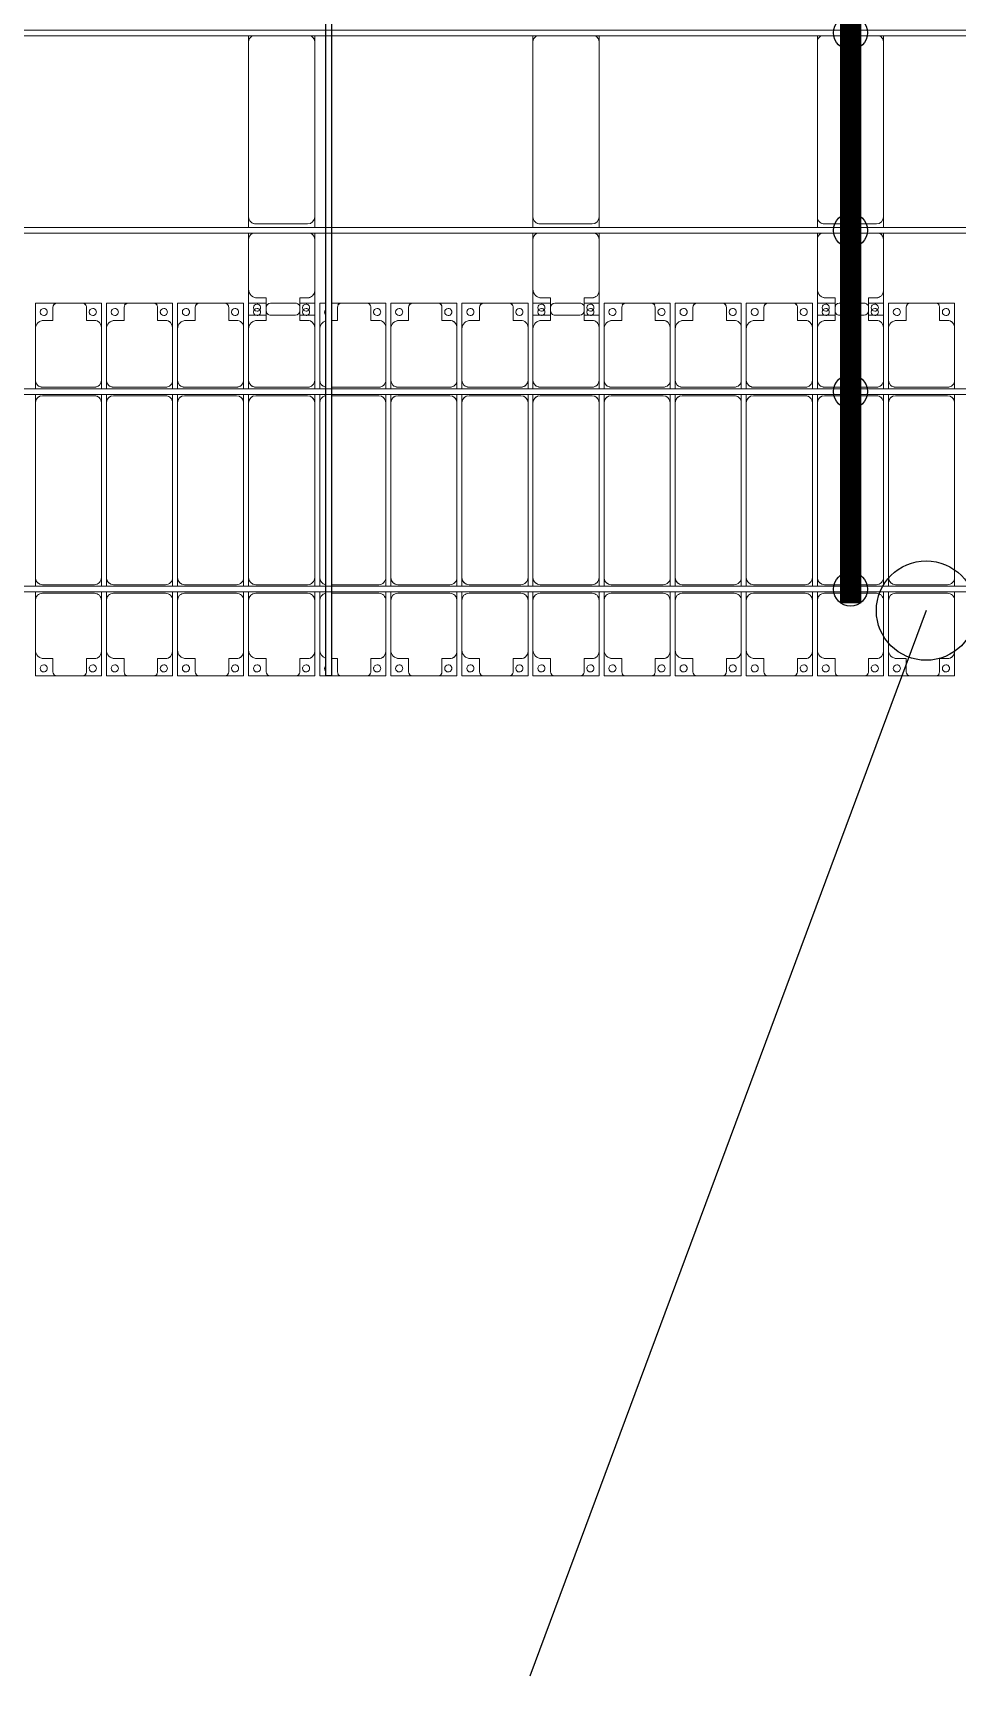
# Model space of a CAD drawing. Header units: millimetres. Extents: x -178706 to 107777, y -87310 to 933.
# Drawn here: x -120641 to -114141, y -86826 to -75261 of the extents above; entities that cross this region are included whole.
import ezdxf

# ---------------------------------------------------------------- set-up
doc = ezdxf.new("R2010")
doc.units = ezdxf.units.MM
doc.layers.add('A-GENM', color=13, linetype='Continuous', lineweight=9)
doc.layers.add('S-BEAM', color=12, linetype='Continuous', lineweight=9)
for name, color, linetype in [('GC-BICH NEO', 6, 'Continuous'), ('GC-DAY NEO', 5, 'Continuous'), ('GC-HOP 40x60 GIA CUONG', 1, 'Continuous')]:
    doc.layers.add(name, color=color, linetype=linetype)

# ---------------------------------------------------------------- blocks, each defined once
blk = doc.blocks.new('Dải phao đi lại kèm đỡ invester - DẢI PHAO ĐI LẠI-19658-BỐ TRÍ KHUNG KẾT CẤU BÈ PIN 04')
at = {"layer": 'A-GENM', "color": 7}
for p, q in [((50258, 1312), (50412, 1312)), ((50258, 1130), (50258, 1312)), ((50382, 1282), (50382, 1190)), ((50588, 1312), (50412, 1312)), ((50588, 1312), (50723, 1312)), ((50618, 1190), (50618, 1282)), ((50723, 1312), (50723, 1140)), ((50758, 1312), (50912, 1312)), ((50758, 1130), (50758, 1312)), ((50882, 1282), (50882, 1190)), ((51088, 1312), (50912, 1312)), ((51088, 1312), (51223, 1312)), ((51118, 1190), (51118, 1282)), ((51223, 1312), (51223, 1140)), ((51258, 1312), (51412, 1312)), ((51258, 1130), (51258, 1312)), ((51382, 1282), (51382, 1190)), ((51588, 1312), (51412, 1312)), ((51588, 1312), (51723, 1312)), ((51618, 1190), (51618, 1282)), ((51723, 1312), (51723, 1140)), ((51758, 1312), (51882, 1312)), ((51758, 1130), (51758, 1312)), ((51882, 1282), (51882, 1190)), ((52088, 1312), (51912, 1312)), ((52118, 1312), (52223, 1312)), ((52118, 1190), (52118, 1282)), ((52223, 1312), (52223, 1140)), ((52258, 1312), (52300, 1312)), ((52258, 1130), (52258, 1312)), ((52340, 1312), (52412, 1312)), ((52382, 1282), (52382, 1190)), ((52588, 1312), (52412, 1312)), ((52588, 1312), (52723, 1312)), ((52618, 1190), (52618, 1282)), ((52723, 1312), (52723, 1140)), ((52758, 1312), (52912, 1312)), ((52758, 1130), (52758, 1312)), ((52882, 1282), (52882, 1190)), ((53088, 1312), (52912, 1312)), ((53088, 1312), (53223, 1312)), ((53118, 1190), (53118, 1282)), ((53223, 1312), (53223, 1140)), ((53258, 1312), (53412, 1312)), ((53258, 1130), (53258, 1312)), ((53382, 1282), (53382, 1190)), ((53588, 1312), (53412, 1312)), ((53588, 1312), (53723, 1312)), ((53618, 1190), (53618, 1282)), ((53723, 1312), (53723, 1140)), ((53758, 1312), (53882, 1312)), ((53758, 1130), (53758, 1312)), ((53882, 1282), (53882, 1190)), ((54088, 1312), (53912, 1312)), ((54118, 1312), (54223, 1312)), ((54118, 1190), (54118, 1282)), ((54223, 1312), (54223, 1140)), ((54258, 1312), (54412, 1312)), ((54258, 1130), (54258, 1312)), ((54382, 1282), (54382, 1190)), ((54588, 1312), (54412, 1312)), ((54588, 1312), (54723, 1312)), ((54618, 1190), (54618, 1282)), ((54723, 1312), (54723, 1140)), ((54758, 1312), (54912, 1312)), ((54758, 1130), (54758, 1312)), ((54882, 1282), (54882, 1190)), ((55088, 1312), (54912, 1312)), ((55088, 1312), (55223, 1312)), ((55118, 1190), (55118, 1282)), ((55223, 1312), (55223, 1140)), ((55258, 1312), (55412, 1312)), ((55258, 1130), (55258, 1312)), ((55382, 1282), (55382, 1190)), ((55588, 1312), (55412, 1312)), ((55588, 1312), (55723, 1312)), ((55618, 1190), (55618, 1282)), ((55723, 1312), (55723, 1140)), ((55758, 1312), (55882, 1312)), ((55758, 1130), (55758, 1312)), ((55882, 1282), (55882, 1190)), ((56088, 1312), (55912, 1312)), ((56118, 1312), (56223, 1312)), ((56118, 1190), (56118, 1282)), ((56223, 1312), (56223, 1140)), ((56258, 1312), (56412, 1312)), ((56258, 1130), (56258, 1312)), ((56382, 1282), (56382, 1190)), ((56588, 1312), (56412, 1312)), ((56588, 1312), (56723, 1312)), ((56618, 1190), (56618, 1282)), ((56723, 1312), (56723, 1140)), ((50382, 1190), (50318, 1190)), ((50673, 1190), (50618, 1190)), ((50882, 1190), (50818, 1190)), ((51173, 1190), (51118, 1190)), ((51382, 1190), (51318, 1190)), ((51673, 1190), (51618, 1190)), ((51882, 1190), (51818, 1190)), ((52173, 1190), (52118, 1190)), ((52382, 1190), (52340, 1190)), ((52673, 1190), (52618, 1190)), ((52882, 1190), (52818, 1190)), ((53173, 1190), (53118, 1190)), ((53382, 1190), (53318, 1190)), ((53673, 1190), (53618, 1190)), ((53882, 1190), (53818, 1190)), ((54173, 1190), (54118, 1190)), ((54382, 1190), (54318, 1190)), ((54673, 1190), (54618, 1190)), ((54882, 1190), (54818, 1190)), ((55173, 1190), (55118, 1190)), ((55382, 1190), (55318, 1190)), ((55673, 1190), (55618, 1190)), ((55882, 1190), (55818, 1190)), ((56173, 1190), (56118, 1190)), ((56382, 1190), (56318, 1190)), ((56673, 1190), (56618, 1190)), ((50258, 1130), (50258, 770)), ((50723, 770), (50723, 1140)), ((50758, 1130), (50758, 770)), ((51223, 770), (51223, 1140)), ((51258, 1130), (51258, 770)), ((51723, 770), (51723, 1140)), ((51758, 1130), (51758, 770)), ((52223, 770), (52223, 1140)), ((52258, 1130), (52258, 770)), ((52723, 770), (52723, 1140)), ((52758, 1130), (52758, 770)), ((53223, 770), (53223, 1140)), ((53258, 1130), (53258, 770)), ((53723, 770), (53723, 1140)), ((53758, 1130), (53758, 770)), ((54223, 770), (54223, 1140)), ((54258, 1130), (54258, 770)), ((54723, 770), (54723, 1140)), ((54758, 1130), (54758, 770)), ((55223, 770), (55223, 1140)), ((55258, 1130), (55258, 770)), ((55723, 770), (55723, 1140)), ((55758, 1130), (55758, 770)), ((56223, 770), (56223, 1140)), ((56258, 1130), (56258, 770)), ((56723, 770), (56723, 1140)), ((50258, 709), (50258, 770)), ((50308, 720), (50673, 720)), ((50723, 770), (50723, 709)), ((50758, 709), (50758, 770)), ((50808, 720), (51173, 720)), ((51223, 770), (51223, 709)), ((51258, 709), (51258, 770)), ((51308, 720), (51673, 720)), ((51723, 770), (51723, 709)), ((51758, 709), (51758, 770)), ((51808, 720), (52173, 720)), ((52223, 770), (52223, 709)), ((52258, 709), (52258, 770)), ((52340, 720), (52673, 720)), ((52723, 770), (52723, 709)), ((52758, 709), (52758, 770)), ((52808, 720), (53173, 720)), ((53223, 770), (53223, 709)), ((53258, 709), (53258, 770)), ((53308, 720), (53673, 720)), ((53723, 770), (53723, 709)), ((53758, 709), (53758, 770)), ((53808, 720), (54173, 720)), ((54223, 770), (54223, 709)), ((54258, 709), (54258, 770)), ((54308, 720), (54673, 720)), ((54723, 770), (54723, 709)), ((54758, 709), (54758, 770)), ((54808, 720), (55173, 720)), ((55223, 770), (55223, 709)), ((55258, 709), (55258, 770)), ((55308, 720), (55673, 720)), ((55723, 770), (55723, 709)), ((55758, 709), (55758, 770)), ((55808, 720), (56173, 720)), ((56223, 770), (56223, 709)), ((56258, 709), (56258, 770)), ((56308, 720), (56673, 720)), ((56723, 770), (56723, 709)), ((50258, 610), (50258, 669)), ((50258, 610), (50258, -620)), ((50673, 660), (50308, 660)), ((50723, 669), (50723, 610)), ((50723, -620), (50723, 610)), ((50758, 610), (50758, 669)), ((50758, 610), (50758, -620)), ((51173, 660), (50808, 660)), ((51223, 669), (51223, 610)), ((51223, -620), (51223, 610)), ((51258, 610), (51258, 669)), ((51258, 610), (51258, -620)), ((51673, 660), (51308, 660)), ((51723, 669), (51723, 610)), ((51723, -620), (51723, 610)), ((51758, 610), (51758, 669)), ((51758, 610), (51758, -620)), ((52173, 660), (51808, 660)), ((52223, 669), (52223, 610)), ((52223, -620), (52223, 610)), ((52258, 610), (52258, 669)), ((52258, 610), (52258, -620)), ((52673, 660), (52340, 660)), ((52723, 669), (52723, 610)), ((52723, -620), (52723, 610)), ((52758, 610), (52758, 669)), ((52758, 610), (52758, -620)), ((53173, 660), (52808, 660)), ((53223, 669), (53223, 610)), ((53223, -620), (53223, 610)), ((53258, 610), (53258, 669)), ((53258, 610), (53258, -620)), ((53673, 660), (53308, 660)), ((53723, 669), (53723, 610)), ((53723, -620), (53723, 610)), ((53758, 610), (53758, 669)), ((53758, 610), (53758, -620)), ((54173, 660), (53808, 660)), ((54223, 669), (54223, 610)), ((54223, -620), (54223, 610)), ((54258, 610), (54258, 669)), ((54258, 610), (54258, -620)), ((54673, 660), (54308, 660)), ((54723, 669), (54723, 610)), ((54723, -620), (54723, 610)), ((54758, 610), (54758, 669)), ((54758, 610), (54758, -620)), ((55173, 660), (54808, 660)), ((55223, 669), (55223, 610)), ((55223, -620), (55223, 610)), ((55258, 610), (55258, 669)), ((55258, 610), (55258, -620)), ((55673, 660), (55308, 660)), ((55723, 669), (55723, 610)), ((55723, -620), (55723, 610)), ((55758, 610), (55758, 669)), ((55758, 610), (55758, -620)), ((56173, 660), (55808, 660)), ((56223, 669), (56223, 610)), ((56223, -620), (56223, 610)), ((56258, 610), (56258, 669)), ((56258, 610), (56258, -620)), ((56673, 660), (56308, 660)), ((56723, 669), (56723, 610)), ((56723, -620), (56723, 610)), ((50258, -681), (50258, -620)), ((50308, -670), (50673, -670)), ((50723, -620), (50723, -681)), ((50758, -681), (50758, -620)), ((50808, -670), (51173, -670)), ((51223, -620), (51223, -681)), ((51258, -681), (51258, -620)), ((51308, -670), (51673, -670)), ((51723, -620), (51723, -681)), ((51758, -681), (51758, -620)), ((51808, -670), (52173, -670)), ((52223, -620), (52223, -681)), ((52258, -681), (52258, -620)), ((52340, -670), (52673, -670)), ((52723, -620), (52723, -681)), ((52758, -681), (52758, -620)), ((52808, -670), (53173, -670)), ((53223, -620), (53223, -681)), ((53258, -681), (53258, -620)), ((53308, -670), (53673, -670)), ((53723, -620), (53723, -681)), ((53758, -681), (53758, -620)), ((53808, -670), (54173, -670)), ((54223, -620), (54223, -681)), ((54258, -681), (54258, -620)), ((54308, -670), (54673, -670)), ((54723, -620), (54723, -681)), ((54758, -681), (54758, -620)), ((54808, -670), (55173, -670)), ((55223, -620), (55223, -681)), ((55258, -681), (55258, -620)), ((55308, -670), (55673, -670)), ((55723, -620), (55723, -681)), ((55758, -681), (55758, -620)), ((55808, -670), (56173, -670)), ((56223, -620), (56223, -681)), ((56258, -681), (56258, -620)), ((56308, -670), (56673, -670)), ((56723, -620), (56723, -681)), ((50258, -780), (50258, -721)), ((50258, -780), (50258, -1130)), ((50673, -730), (50308, -730)), ((50723, -721), (50723, -780)), ((50723, -1140), (50723, -780)), ((50758, -780), (50758, -721)), ((50758, -780), (50758, -1130)), ((51173, -730), (50808, -730)), ((51223, -721), (51223, -780)), ((51223, -1140), (51223, -780)), ((51258, -780), (51258, -721)), ((51258, -780), (51258, -1130)), ((51673, -730), (51308, -730)), ((51723, -721), (51723, -780)), ((51723, -1140), (51723, -780)), ((51758, -780), (51758, -721)), ((51758, -780), (51758, -1130)), ((52173, -730), (51808, -730)), ((52223, -721), (52223, -780)), ((52223, -1140), (52223, -780)), ((52258, -780), (52258, -721)), ((52258, -780), (52258, -1130)), ((52673, -730), (52340, -730)), ((52723, -721), (52723, -780)), ((52723, -1140), (52723, -780)), ((52758, -780), (52758, -721)), ((52758, -780), (52758, -1130)), ((53173, -730), (52808, -730)), ((53223, -721), (53223, -780)), ((53223, -1140), (53223, -780)), ((53258, -780), (53258, -721)), ((53258, -780), (53258, -1130)), ((53673, -730), (53308, -730)), ((53723, -721), (53723, -780)), ((53723, -1140), (53723, -780)), ((53758, -780), (53758, -721)), ((53758, -780), (53758, -1130)), ((54173, -730), (53808, -730)), ((54223, -721), (54223, -780)), ((54223, -1140), (54223, -780)), ((54258, -780), (54258, -721)), ((54258, -780), (54258, -1130)), ((54673, -730), (54308, -730)), ((54723, -721), (54723, -780)), ((54723, -1140), (54723, -780)), ((54758, -780), (54758, -721)), ((54758, -780), (54758, -1130)), ((55173, -730), (54808, -730)), ((55223, -721), (55223, -780)), ((55223, -1140), (55223, -780)), ((55258, -780), (55258, -721)), ((55258, -780), (55258, -1130)), ((55673, -730), (55308, -730)), ((55723, -721), (55723, -780)), ((55723, -1140), (55723, -780)), ((55758, -780), (55758, -721)), ((55758, -780), (55758, -1130)), ((56173, -730), (55808, -730)), ((56223, -721), (56223, -780)), ((56223, -1140), (56223, -780)), ((56258, -780), (56258, -721)), ((56258, -780), (56258, -1130)), ((56673, -730), (56308, -730)), ((56723, -721), (56723, -780)), ((56723, -1140), (56723, -780)), ((50258, -1312), (50258, -1130)), ((50723, -1140), (50723, -1312)), ((50758, -1312), (50758, -1130)), ((51223, -1140), (51223, -1312)), ((51258, -1312), (51258, -1130)), ((51723, -1140), (51723, -1312)), ((51758, -1312), (51758, -1130)), ((52223, -1140), (52223, -1312)), ((52258, -1312), (52258, -1130)), ((52723, -1140), (52723, -1312)), ((52758, -1312), (52758, -1130)), ((53223, -1140), (53223, -1312)), ((53258, -1312), (53258, -1130)), ((53723, -1140), (53723, -1312)), ((53758, -1312), (53758, -1130)), ((54223, -1140), (54223, -1312)), ((54258, -1312), (54258, -1130)), ((54723, -1140), (54723, -1312)), ((54758, -1312), (54758, -1130)), ((55223, -1140), (55223, -1312)), ((55258, -1312), (55258, -1130)), ((55723, -1140), (55723, -1312)), ((55758, -1312), (55758, -1130)), ((56223, -1140), (56223, -1312)), ((56258, -1312), (56258, -1130)), ((56723, -1140), (56723, -1312)), ((50318, -1190), (50382, -1190)), ((50382, -1190), (50382, -1282)), ((50618, -1282), (50618, -1190)), ((50618, -1190), (50673, -1190)), ((50818, -1190), (50882, -1190)), ((50882, -1190), (50882, -1282)), ((51118, -1282), (51118, -1190)), ((51118, -1190), (51173, -1190)), ((51318, -1190), (51382, -1190)), ((51382, -1190), (51382, -1282)), ((51618, -1282), (51618, -1190)), ((51618, -1190), (51673, -1190)), ((51818, -1190), (51882, -1190)), ((51882, -1190), (51882, -1282)), ((52118, -1282), (52118, -1190)), ((52118, -1190), (52173, -1190)), ((52340, -1190), (52382, -1190)), ((52382, -1190), (52382, -1282)), ((52618, -1282), (52618, -1190)), ((52618, -1190), (52673, -1190)), ((52818, -1190), (52882, -1190)), ((52882, -1190), (52882, -1282)), ((53118, -1282), (53118, -1190)), ((53118, -1190), (53173, -1190)), ((53318, -1190), (53382, -1190)), ((53382, -1190), (53382, -1282)), ((53618, -1282), (53618, -1190)), ((53618, -1190), (53673, -1190)), ((53818, -1190), (53882, -1190)), ((53882, -1190), (53882, -1282)), ((54118, -1282), (54118, -1190)), ((54118, -1190), (54173, -1190)), ((54318, -1190), (54382, -1190)), ((54382, -1190), (54382, -1282)), ((54618, -1282), (54618, -1190)), ((54618, -1190), (54673, -1190)), ((54818, -1190), (54882, -1190)), ((54882, -1190), (54882, -1282)), ((55118, -1282), (55118, -1190)), ((55118, -1190), (55173, -1190)), ((55318, -1190), (55382, -1190)), ((55382, -1190), (55382, -1282)), ((55618, -1282), (55618, -1190)), ((55618, -1190), (55673, -1190)), ((55818, -1190), (55882, -1190)), ((55882, -1190), (55882, -1282)), ((56118, -1282), (56118, -1190)), ((56118, -1190), (56173, -1190)), ((56318, -1190), (56382, -1190)), ((56382, -1190), (56382, -1282)), ((56618, -1282), (56618, -1190)), ((56618, -1190), (56673, -1190)), ((50412, -1312), (50258, -1312)), ((50412, -1312), (50588, -1312)), ((50723, -1312), (50588, -1312)), ((50912, -1312), (50758, -1312)), ((50912, -1312), (51088, -1312)), ((51223, -1312), (51088, -1312)), ((51412, -1312), (51258, -1312)), ((51412, -1312), (51588, -1312)), ((51723, -1312), (51588, -1312)), ((51912, -1312), (51758, -1312)), ((51912, -1312), (52088, -1312)), ((52223, -1312), (52088, -1312)), ((52300, -1312), (52258, -1312)), ((52412, -1312), (52340, -1312)), ((52412, -1312), (52588, -1312)), ((52723, -1312), (52588, -1312)), ((52912, -1312), (52758, -1312)), ((52912, -1312), (53088, -1312)), ((53223, -1312), (53088, -1312)), ((53412, -1312), (53258, -1312)), ((53412, -1312), (53588, -1312)), ((53723, -1312), (53588, -1312)), ((53912, -1312), (53758, -1312)), ((53912, -1312), (54088, -1312)), ((54223, -1312), (54088, -1312)), ((54412, -1312), (54258, -1312)), ((54412, -1312), (54588, -1312)), ((54723, -1312), (54588, -1312)), ((54912, -1312), (54758, -1312)), ((54912, -1312), (55088, -1312)), ((55223, -1312), (55088, -1312)), ((55412, -1312), (55258, -1312)), ((55412, -1312), (55588, -1312)), ((55723, -1312), (55588, -1312)), ((55912, -1312), (55758, -1312)), ((55912, -1312), (56088, -1312)), ((56223, -1312), (56088, -1312)), ((56412, -1312), (56258, -1312)), ((56412, -1312), (56588, -1312)), ((56723, -1312), (56588, -1312))]:
    blk.add_line(p, q, dxfattribs=at)
for centre, radius, start, end in [((50317, 1249), 25, 90, 270), ((50317, 1249), 25, 270, 90), ((50412, 1282), 30, 90, 180), ((50412, 1282), 30, 90, 150), ((50588, 1282), 30, 360, 90), ((50588, 1282), 30, 30, 90), ((50662, 1249), 25, 90, 270), ((50662, 1249), 25, 270, 90), ((50817, 1249), 25, 90, 270), ((50817, 1249), 25, 270, 90), ((50912, 1282), 30, 90, 180), ((50912, 1282), 30, 90, 150), ((51088, 1282), 30, 360, 90), ((51088, 1282), 30, 30, 90), ((51162, 1249), 25, 90, 270), ((51162, 1249), 25, 270, 90), ((51317, 1249), 25, 90, 270), ((51317, 1249), 25, 270, 90), ((51412, 1282), 30, 90, 180), ((51412, 1282), 30, 90, 150), ((51588, 1282), 30, 360, 90), ((51588, 1282), 30, 38.9035, 90), ((51662, 1249), 25, 90, 270), ((51662, 1249), 25, 270, 90), ((51817, 1249), 25, 90, 270), ((51817, 1249), 25, 270, 90), ((51912, 1282), 30, 90, 180), ((52088, 1282), 30, 360, 90), ((52162, 1249), 25, 90, 270), ((52162, 1249), 25, 270, 90), ((52412, 1282), 30, 90, 180), ((52412, 1282), 30, 90, 150), ((52588, 1282), 30, 360, 90), ((52588, 1282), 30, 30, 90), ((52662, 1249), 25, 90, 270), ((52662, 1249), 25, 270, 90), ((52817, 1249), 25, 90, 270), ((52817, 1249), 25, 270, 90), ((52912, 1282), 30, 90, 180), ((52912, 1282), 30, 90, 150), ((53088, 1282), 30, 360, 90), ((53088, 1282), 30, 30, 90), ((53162, 1249), 25, 90, 270), ((53162, 1249), 25, 270, 90), ((53317, 1249), 25, 90, 270), ((53317, 1249), 25, 270, 90), ((53412, 1282), 30, 90, 180), ((53412, 1282), 30, 90, 150), ((53588, 1282), 30, 360, 90), ((53588, 1282), 30, 30, 90), ((53662, 1249), 25, 90, 270), ((53662, 1249), 25, 270, 90), ((53817, 1249), 25, 90, 270), ((53817, 1249), 25, 270, 90), ((53912, 1282), 30, 90, 180), ((54088, 1282), 30, 360, 90), ((54162, 1249), 25, 90, 270), ((54162, 1249), 25, 270, 90), ((54317, 1249), 25, 90, 270), ((54317, 1249), 25, 270, 90), ((54412, 1282), 30, 90, 180), ((54412, 1282), 30, 90, 150), ((54588, 1282), 30, 0, 90), ((54588, 1282), 30, 30, 90), ((54662, 1249), 25, 90, 270), ((54662, 1249), 25, 270, 90), ((54817, 1249), 25, 90, 270), ((54817, 1249), 25, 270, 90), ((54912, 1282), 30, 90, 180), ((54912, 1282), 30, 90, 150), ((55088, 1282), 30, 360, 90), ((55088, 1282), 30, 30, 90), ((55162, 1249), 25, 90, 270), ((55162, 1249), 25, 270, 90), ((55317, 1249), 25, 90, 270), ((55317, 1249), 25, 270, 90), ((55412, 1282), 30, 90, 180), ((55412, 1282), 30, 90, 150), ((55588, 1282), 30, 360, 90), ((55588, 1282), 30, 30, 90), ((55662, 1249), 25, 90, 270), ((55662, 1249), 25, 270, 90), ((55817, 1249), 25, 90, 270), ((55817, 1249), 25, 270, 90), ((55912, 1282), 30, 90, 180), ((56088, 1282), 30, 360, 90), ((56162, 1249), 25, 90, 270), ((56162, 1249), 25, 270, 90), ((56317, 1249), 25, 90, 270), ((56317, 1249), 25, 270, 90), ((56412, 1282), 30, 90, 180), ((56412, 1282), 30, 90, 150), ((56588, 1282), 30, 360, 90), ((56588, 1282), 30, 30, 90), ((56662, 1249), 25, 90, 270), ((56662, 1249), 25, 270, 90), ((50318, 1130), 60, 90, 180), ((50318, 1130), 60, 90, 120), ((50662, 1249), 25, 180, 195), ((50673, 1140), 50, 0, 90), ((50673, 1140), 50, 45, 90), ((50818, 1130), 60, 90, 180), ((50818, 1130), 60, 90, 120), ((51162, 1249), 25, 180, 195), ((51173, 1140), 50, 0, 90), ((51173, 1140), 50, 45, 90), ((51318, 1130), 60, 90, 180), ((51318, 1130), 60, 90, 120), ((51662, 1249), 25, 180, 195), ((51673, 1140), 50, 360, 90), ((51673, 1140), 50, 45, 90), ((51818, 1130), 60, 90, 180), ((51818, 1130), 60, 90, 120), ((52173, 1140), 50, 0, 90), ((52173, 1140), 50, 45, 90), ((52318, 1130), 60, 107.9967, 180), ((52318, 1130), 60, 107.9967, 120), ((52317, 1249), 25, 135, 225), ((52317, 1249), 25, 345, 15), ((52662, 1249), 25, 180, 195), ((52673, 1140), 50, 360, 90), ((52673, 1140), 50, 45, 90), ((52818, 1130), 60, 90, 180), ((52818, 1130), 60, 90, 120), ((53162, 1249), 25, 180, 195), ((53173, 1140), 50, 0, 90), ((53173, 1140), 50, 45, 90), ((53318, 1130), 60, 90, 180), ((53318, 1130), 60, 90, 120), ((53662, 1249), 25, 180, 195), ((53673, 1140), 50, 360, 90), ((53673, 1140), 50, 45, 90), ((53818, 1130), 60, 90, 180), ((53818, 1130), 60, 90, 120), ((54173, 1140), 50, 360, 90), ((54173, 1140), 50, 45, 90), ((54318, 1130), 60, 90, 180), ((54318, 1130), 60, 90, 120), ((54662, 1249), 25, 180, 195), ((54673, 1140), 50, 0, 90), ((54673, 1140), 50, 45, 90), ((54818, 1130), 60, 90, 180), ((54818, 1130), 60, 90, 120), ((55162, 1249), 25, 180, 195), ((55173, 1140), 50, 360, 90), ((55173, 1140), 50, 45, 90), ((55318, 1130), 60, 90, 180), ((55318, 1130), 60, 90, 120), ((55662, 1249), 25, 180, 195), ((55673, 1140), 50, 0, 90), ((55673, 1140), 50, 45, 90), ((55818, 1130), 60, 90, 180), ((55818, 1130), 60, 90, 120), ((56173, 1140), 50, 0, 90), ((56173, 1140), 50, 45, 90), ((56318, 1130), 60, 90, 180), ((56318, 1130), 60, 90, 120), ((56662, 1249), 25, 180, 195), ((56673, 1140), 50, 0, 90), ((56673, 1140), 50, 45, 90), ((50308, 770), 50, 180, 270), ((50308, 770), 50, 225, 270), ((50673, 770), 50, 270, 360), ((50673, 770), 50, 270, 315), ((50808, 770), 50, 180, 270), ((50808, 770), 50, 225, 270), ((51173, 770), 50, 270, 0), ((51173, 770), 50, 270, 315), ((51308, 770), 50, 180, 270), ((51308, 770), 50, 225, 270), ((51673, 770), 50, 270, 360), ((51673, 770), 50, 270, 315), ((51808, 770), 50, 180, 270), ((51808, 770), 50, 225, 270), ((52173, 770), 50, 270, 0), ((52173, 770), 50, 270, 315), ((52308, 770), 50, 180, 255), ((52308, 770), 50, 225, 255), ((52673, 770), 50, 270, 0), ((52673, 770), 50, 270, 315), ((52808, 770), 50, 180, 270), ((52808, 770), 50, 225, 270), ((53173, 770), 50, 270, 0), ((53173, 770), 50, 270, 315), ((53308, 770), 50, 180, 270), ((53308, 770), 50, 225, 270), ((53673, 770), 50, 270, 360), ((53673, 770), 50, 270, 315), ((53808, 770), 50, 180, 270), ((53808, 770), 50, 225, 270), ((54173, 770), 50, 270, 0), ((54173, 770), 50, 270, 315), ((54308, 770), 50, 180, 270), ((54308, 770), 50, 225, 270), ((54673, 770), 50, 270, 0), ((54673, 770), 50, 270, 315), ((54808, 770), 50, 180, 270), ((54808, 770), 50, 225, 270), ((55173, 770), 50, 270, 0), ((55173, 770), 50, 270, 315), ((55308, 770), 50, 180, 270), ((55308, 770), 50, 225, 270), ((55673, 770), 50, 270, 0), ((55673, 770), 50, 270, 315), ((55808, 770), 50, 180, 270), ((55808, 770), 50, 225, 270), ((56173, 770), 50, 270, 0), ((56173, 770), 50, 270, 315), ((56308, 770), 50, 180, 270), ((56308, 770), 50, 225, 270), ((56673, 770), 50, 270, 0), ((56673, 770), 50, 270, 315), ((50308, 610), 50, 90, 180), ((50308, 610), 50, 105, 180), ((50673, 610), 50, 360, 90), ((50673, 610), 50, 15, 90), ((50808, 610), 50, 90, 180), ((50808, 610), 50, 105, 180), ((51173, 610), 50, 360, 90), ((51173, 610), 50, 15, 90), ((51308, 610), 50, 90, 180), ((51308, 610), 50, 105, 180), ((51673, 610), 50, 0, 90), ((51673, 610), 50, 15, 90), ((51808, 610), 50, 90, 180), ((51808, 610), 50, 105, 180), ((52173, 610), 50, 0, 90), ((52173, 610), 50, 15, 90), ((52308, 610), 50, 105, 180), ((52308, 610), 50, 105, 180), ((52673, 610), 50, 0, 90), ((52673, 610), 50, 15, 90), ((52808, 610), 50, 90, 180), ((52808, 610), 50, 105, 180), ((53173, 610), 50, 0, 90), ((53173, 610), 50, 15, 90), ((53308, 610), 50, 90, 180), ((53308, 610), 50, 105, 180), ((53673, 610), 50, 0, 90), ((53673, 610), 50, 15, 90), ((53808, 610), 50, 90, 180), ((53808, 610), 50, 105, 180), ((54173, 610), 50, 0, 90), ((54173, 610), 50, 15, 90), ((54308, 610), 50, 90, 180), ((54308, 610), 50, 105, 180), ((54673, 610), 50, 0, 90), ((54673, 610), 50, 15, 90), ((54808, 610), 50, 90, 180), ((54808, 610), 50, 105, 180), ((55173, 610), 50, 360, 90), ((55173, 610), 50, 15, 90), ((55308, 610), 50, 90, 180), ((55308, 610), 50, 105, 180), ((55673, 610), 50, 360, 90), ((55673, 610), 50, 15, 90), ((55808, 610), 50, 90, 180), ((55808, 610), 50, 105, 180), ((56173, 610), 50, 360, 90), ((56173, 610), 50, 15, 90), ((56308, 610), 50, 90, 180), ((56308, 610), 50, 105, 180), ((56673, 610), 50, 0, 90), ((56673, 610), 50, 15, 90), ((50308, -620), 50, 180, 270), ((50308, -620), 50, 195, 270), ((50673, -620), 50, 270, 0), ((50673, -620), 50, 270, 0), ((50808, -620), 50, 180, 270), ((50808, -620), 50, 195, 270), ((51173, -620), 50, 270, 0), ((51173, -620), 50, 270, 0), ((51308, -620), 50, 180, 270), ((51308, -620), 50, 195, 270), ((51673, -620), 50, 270, 0), ((51673, -620), 50, 270, 0), ((51808, -620), 50, 180, 270), ((51808, -620), 50, 195, 270), ((52173, -620), 50, 270, 0), ((52173, -620), 50, 270, 0), ((52308, -620), 50, 180, 255), ((52308, -620), 50, 195, 255), ((52673, -620), 50, 270, 0), ((52673, -620), 50, 270, 0), ((52808, -620), 50, 180, 270), ((52808, -620), 50, 195, 270), ((53173, -620), 50, 270, 0), ((53173, -620), 50, 270, 0), ((53308, -620), 50, 180, 270), ((53308, -620), 50, 195, 270), ((53673, -620), 50, 270, 0), ((53673, -620), 50, 270, 0), ((53808, -620), 50, 180, 270), ((53808, -620), 50, 195, 270), ((54173, -620), 50, 270, 0), ((54173, -620), 50, 270, 0), ((54308, -620), 50, 180, 270), ((54308, -620), 50, 195, 270), ((54673, -620), 50, 270, 0), ((54673, -620), 50, 270, 0), ((54808, -620), 50, 180, 270), ((54808, -620), 50, 195, 270), ((55173, -620), 50, 270, 0), ((55173, -620), 50, 270, 0), ((55308, -620), 50, 180, 270), ((55308, -620), 50, 195, 270), ((55673, -620), 50, 270, 0), ((55673, -620), 50, 270, 0), ((55808, -620), 50, 180, 270), ((55808, -620), 50, 195, 270), ((56173, -620), 50, 270, 0), ((56173, -620), 50, 270, 0), ((56308, -620), 50, 180, 270), ((56308, -620), 50, 195, 270), ((56673, -620), 50, 270, 0), ((56673, -620), 50, 270, 0), ((50308, -780), 50, 90, 180), ((50308, -780), 50, 90, 135), ((50673, -780), 50, 360, 90), ((50673, -780), 50, 45, 90), ((50808, -780), 50, 90, 180), ((50808, -780), 50, 90, 135), ((51173, -780), 50, 360, 90), ((51173, -780), 50, 45, 90), ((51308, -780), 50, 90, 180), ((51308, -780), 50, 90, 135), ((51673, -780), 50, 360, 90), ((51673, -780), 50, 45, 90), ((51808, -780), 50, 90, 180), ((51808, -780), 50, 90, 135), ((52173, -780), 50, 0, 90), ((52173, -780), 50, 45, 90), ((52308, -780), 50, 105, 180), ((52308, -780), 50, 105, 135), ((52673, -780), 50, 360, 90), ((52673, -780), 50, 45, 90), ((52808, -780), 50, 90, 180), ((52808, -780), 50, 90, 135), ((53173, -780), 50, 0, 90), ((53173, -780), 50, 45, 90), ((53308, -780), 50, 90, 180), ((53308, -780), 50, 90, 135), ((53673, -780), 50, 0, 90), ((53673, -780), 50, 45, 90), ((53808, -780), 50, 90, 180), ((53808, -780), 50, 90, 135), ((54173, -780), 50, 360, 90), ((54173, -780), 50, 45, 90), ((54308, -780), 50, 90, 180), ((54308, -780), 50, 90, 135), ((54673, -780), 50, 0, 90), ((54673, -780), 50, 45, 90), ((54808, -780), 50, 90, 180), ((54808, -780), 50, 90, 135), ((55173, -780), 50, 360, 90), ((55173, -780), 50, 45, 90), ((55308, -780), 50, 90, 180), ((55308, -780), 50, 90, 135), ((55673, -780), 50, 360, 90), ((55673, -780), 50, 45, 90), ((55808, -780), 50, 90, 180), ((55808, -780), 50, 90, 135), ((56173, -780), 50, 360, 90), ((56173, -780), 50, 45, 90), ((56308, -780), 50, 90, 180), ((56308, -780), 50, 90, 135), ((56673, -780), 50, 360, 90), ((56673, -780), 50, 45, 90), ((50318, -1130), 60, 180, 270), ((50673, -1140), 50, 270, 360), ((50818, -1130), 60, 180, 270), ((51173, -1140), 50, 270, 360), ((51318, -1130), 60, 180, 270), ((51673, -1140), 50, 270, 360), ((51818, -1130), 60, 180, 270), ((52173, -1140), 50, 270, 360), ((52318, -1130), 60, 180, 252.0033), ((52673, -1140), 50, 270, 360), ((52818, -1130), 60, 180, 270), ((53173, -1140), 50, 270, 360), ((53318, -1130), 60, 180, 270), ((53673, -1140), 50, 270, 360), ((53818, -1130), 60, 180, 270), ((54173, -1140), 50, 270, 360), ((54318, -1130), 60, 180, 270), ((54673, -1140), 50, 270, 360), ((54818, -1130), 60, 180, 270), ((55173, -1140), 50, 270, 360), ((55318, -1130), 60, 180, 270), ((55673, -1140), 50, 270, 360), ((55818, -1130), 60, 180, 270), ((56173, -1140), 50, 270, 360), ((56318, -1130), 60, 180, 270), ((56673, -1140), 50, 270, 360), ((50318, -1130), 60, 240, 270), ((50317, -1259), 25, 90, 270), ((50317, -1259), 25, 270, 90), ((50662, -1259), 25, 90, 270), ((50662, -1259), 25, 165, 180), ((50662, -1259), 25, 270, 90), ((50673, -1140), 50, 270, 315), ((50818, -1130), 60, 240, 270), ((50817, -1259), 25, 90, 270), ((50817, -1259), 25, 270, 90), ((51162, -1259), 25, 90, 270), ((51162, -1259), 25, 165, 180), ((51162, -1259), 25, 270, 90), ((51173, -1140), 50, 270, 315), ((51318, -1130), 60, 240, 270), ((51317, -1259), 25, 90, 270), ((51317, -1259), 25, 270, 90), ((51662, -1259), 25, 90, 270), ((51662, -1259), 25, 165, 180), ((51662, -1259), 25, 270, 90), ((51673, -1140), 50, 270, 315), ((51818, -1130), 60, 240, 270), ((51817, -1259), 25, 90, 270), ((51817, -1259), 25, 270, 90), ((52162, -1259), 25, 90, 270), ((52162, -1259), 25, 165, 180), ((52162, -1259), 25, 270, 90), ((52173, -1140), 50, 270, 315), ((52318, -1130), 60, 240, 252.0033), ((52317, -1259), 25, 135, 225), ((52317, -1259), 25, 345, 15), ((52662, -1259), 25, 90, 270), ((52662, -1259), 25, 165, 180), ((52662, -1259), 25, 270, 90), ((52673, -1140), 50, 270, 315), ((52818, -1130), 60, 240, 270), ((52817, -1259), 25, 90, 270), ((52817, -1259), 25, 270, 90), ((53162, -1259), 25, 90, 270), ((53162, -1259), 25, 165, 180), ((53162, -1259), 25, 270, 90), ((53173, -1140), 50, 270, 315), ((53318, -1130), 60, 240, 270), ((53317, -1259), 25, 90, 270), ((53317, -1259), 25, 270, 90), ((53662, -1259), 25, 90, 270), ((53662, -1259), 25, 165, 180), ((53662, -1259), 25, 270, 90), ((53673, -1140), 50, 270, 315), ((53818, -1130), 60, 240, 270), ((53817, -1259), 25, 90, 270), ((53817, -1259), 25, 270, 90), ((54162, -1259), 25, 90, 270), ((54162, -1259), 25, 165, 180), ((54162, -1259), 25, 270, 90), ((54173, -1140), 50, 270, 315), ((54318, -1130), 60, 240, 270), ((54317, -1259), 25, 90, 270), ((54317, -1259), 25, 270, 90), ((54662, -1259), 25, 90, 270), ((54662, -1259), 25, 165, 180), ((54662, -1259), 25, 270, 90), ((54673, -1140), 50, 270, 315), ((54818, -1130), 60, 240, 270), ((54817, -1259), 25, 90, 270), ((54817, -1259), 25, 270, 90), ((55162, -1259), 25, 90, 270), ((55162, -1259), 25, 165, 180), ((55162, -1259), 25, 270, 90), ((55173, -1140), 50, 270, 315), ((55318, -1130), 60, 240, 270), ((55317, -1259), 25, 90, 270), ((55317, -1259), 25, 270, 90), ((55662, -1259), 25, 90, 270), ((55662, -1259), 25, 165, 180), ((55662, -1259), 25, 270, 90), ((55673, -1140), 50, 270, 315), ((55818, -1130), 60, 240, 270), ((55817, -1259), 25, 90, 270), ((55817, -1259), 25, 270, 90), ((56162, -1259), 25, 90, 270), ((56162, -1259), 25, 165, 180), ((56162, -1259), 25, 270, 90), ((56173, -1140), 50, 270, 315), ((56318, -1130), 60, 240, 270), ((56317, -1259), 25, 90, 270), ((56317, -1259), 25, 270, 90), ((56662, -1259), 25, 90, 270), ((56662, -1259), 25, 165, 180), ((56662, -1259), 25, 270, 90), ((56673, -1140), 50, 270, 315), ((50412, -1282), 30, 180, 270), ((50412, -1282), 30, 210, 270), ((50588, -1282), 30, 270, 0), ((50588, -1282), 30, 270, 330), ((50912, -1282), 30, 180, 270), ((50912, -1282), 30, 210, 270), ((51088, -1282), 30, 270, 0), ((51088, -1282), 30, 270, 330), ((51412, -1282), 30, 180, 270), ((51412, -1282), 30, 210, 270), ((51588, -1282), 30, 270, 360), ((51588, -1282), 30, 270, 330), ((51912, -1282), 30, 180, 270), ((51912, -1282), 30, 210, 270), ((52088, -1282), 30, 270, 0), ((52088, -1282), 30, 270, 330), ((52412, -1282), 30, 180, 270), ((52412, -1282), 30, 210, 270), ((52588, -1282), 30, 270, 0), ((52588, -1282), 30, 270, 330), ((52912, -1282), 30, 180, 270), ((52912, -1282), 30, 210, 270), ((53088, -1282), 30, 270, 0), ((53088, -1282), 30, 270, 330), ((53412, -1282), 30, 180, 270), ((53412, -1282), 30, 210, 270), ((53588, -1282), 30, 270, 0), ((53588, -1282), 30, 270, 330), ((53912, -1282), 30, 180, 270), ((53912, -1282), 30, 210, 270), ((54088, -1282), 30, 270, 0), ((54088, -1282), 30, 270, 330), ((54412, -1282), 30, 180, 270), ((54412, -1282), 30, 210, 270), ((54588, -1282), 30, 270, 0), ((54588, -1282), 30, 270, 330), ((54912, -1282), 30, 180, 270), ((54912, -1282), 30, 210, 270), ((55088, -1282), 30, 270, 0), ((55088, -1282), 30, 270, 330), ((55412, -1282), 30, 180, 270), ((55412, -1282), 30, 210, 270), ((55588, -1282), 30, 270, 360), ((55588, -1282), 30, 270, 330), ((55912, -1282), 30, 180, 270), ((55912, -1282), 30, 210, 270), ((56088, -1282), 30, 270, 0), ((56088, -1282), 30, 270, 330), ((56412, -1282), 30, 180, 270), ((56412, -1282), 30, 210, 270), ((56588, -1282), 30, 270, 360), ((56588, -1282), 30, 270, 330)]:
    blk.add_arc(centre, radius, start, end, dxfattribs=at)
blk = doc.blocks.new('Dầm C52 - Dầm C52-22346-BỐ TRÍ KHUNG KẾT CẤU BÈ PIN 04')
at = {"layer": 'S-BEAM', "color": 1}
for p, q in [((-87623, 20), (87623, 20)), ((87623, -20), (-87623, -20))]:
    blk.add_line(p, q, dxfattribs=at)
blk = doc.blocks.new('Dai phao do pin - DẢI PHAO ĐỠ PIN-V26-BỐ TRÍ KHUNG KẾT CẤU BÈ PIN 04')
at = {"layer": 'A-GENM', "color": 7}
for p, q in [((-1312, 242), (-1130, 242)), ((-1312, 118), (-1312, 242)), ((-780, 242), (-1130, 242)), ((-780, 242), (-735, 242)), ((-695, 242), (-620, 242)), ((610, 242), (-620, 242)), ((610, 242), (655, 242)), ((-1190, 118), (-1282, 118)), ((-1190, 182), (-1190, 118)), ((-670, 192), (-670, -173)), ((-1312, 88), (-1312, -88)), ((-1312, -223), (-1312, -118)), ((-1140, -223), (-1312, -223)), ((-1282, -118), (-1190, -118)), ((-1190, -118), (-1190, -173)), ((-1140, -223), (-780, -223)), ((-735, -223), (-780, -223)), ((-620, -223), (-695, -223)), ((-620, -223), (610, -223)), ((655, -223), (610, -223))]:
    blk.add_line(p, q, dxfattribs=at)
for centre, radius, start, end in [((-1130, 182), 60, 90, 180), ((-780, 192), 50, 30, 90), ((-620, 192), 50, 90, 180), ((-620, 192), 50, 105, 180), ((610, 192), 50, 30, 90), ((610, 192), 50, 30, 90), ((-1282, 88), 30, 90, 180), ((-1259, 183), 25, 0, 180), ((-1259, 183), 25, 180, 0), ((-1130, 182), 60, 150, 180), ((-780, 192), 50, 30, 45), ((-1282, -88), 30, 180, 270), ((-1259, -162), 25, 0, 180), ((-1259, -162), 25, 180, 0), ((-1140, -173), 50, 180, 270), ((-1140, -173), 50, 180, 225), ((-780, -173), 50, 270, 330), ((-780, -173), 50, 315, 330), ((-620, -173), 50, 180, 270), ((-620, -173), 50, 180, 270), ((610, -173), 50, 270, 330), ((610, -173), 50, 285.6907, 330)]:
    blk.add_arc(centre, radius, start, end, dxfattribs=at)
blk = doc.blocks.new('Dai phao do pin - DẢI PHAO ĐỠ PIN-V27-BỐ TRÍ KHUNG KẾT CẤU BÈ PIN 04')
at = {"layer": 'A-GENM', "color": 7}
for p, q in [((-1312, 242), (-1130, 242)), ((-1312, 118), (-1312, 242)), ((-780, 242), (-1130, 242)), ((-780, 242), (-735, 242)), ((-695, 242), (-620, 242)), ((610, 242), (-620, 242)), ((610, 242), (655, 242)), ((-1190, 118), (-1282, 118)), ((-1190, 182), (-1190, 118)), ((-670, 192), (-670, -173)), ((-1312, 88), (-1312, -88)), ((-1312, -223), (-1312, -118)), ((-1140, -223), (-1312, -223)), ((-1282, -118), (-1190, -118)), ((-1190, -118), (-1190, -173)), ((-1140, -223), (-780, -223)), ((-735, -223), (-780, -223)), ((-620, -223), (-695, -223)), ((-620, -223), (610, -223)), ((655, -223), (610, -223))]:
    blk.add_line(p, q, dxfattribs=at)
for centre, radius, start, end in [((-1130, 182), 60, 90, 180), ((-780, 192), 50, 30, 90), ((-620, 192), 50, 90, 180), ((-620, 192), 50, 105, 180), ((610, 192), 50, 30, 90), ((610, 192), 50, 30, 90), ((-1282, 88), 30, 90, 180), ((-1259, 183), 25, 0, 180), ((-1259, 183), 25, 180, 0), ((-1130, 182), 60, 150, 180), ((-780, 192), 50, 30, 45), ((-1282, -88), 30, 180, 270), ((-1259, -162), 25, 0, 180), ((-1259, -162), 25, 180, 0), ((-1140, -173), 50, 180, 270), ((-1140, -173), 50, 180, 225), ((-780, -173), 50, 270, 330), ((-780, -173), 50, 315, 330), ((-620, -173), 50, 180, 270), ((-620, -173), 50, 180, 270), ((610, -173), 50, 270, 330), ((610, -173), 50, 285.6862, 330)]:
    blk.add_arc(centre, radius, start, end, dxfattribs=at)
blk = doc.blocks.new('Dai phao do pin - DẢI PHAO ĐỠ PIN-V28-BỐ TRÍ KHUNG KẾT CẤU BÈ PIN 04')
at = {"layer": 'A-GENM', "color": 7}
for p, q in [((-1312, 242), (-1130, 242)), ((-1312, 118), (-1312, 242)), ((-780, 242), (-1130, 242)), ((-780, 242), (-735, 242)), ((-695, 242), (-620, 242)), ((610, 242), (-620, 242)), ((610, 242), (655, 242)), ((-1190, 118), (-1282, 118)), ((-1190, 182), (-1190, 118)), ((-670, 192), (-670, -173)), ((-1312, 88), (-1312, -88)), ((-1312, -223), (-1312, -118)), ((-1140, -223), (-1312, -223)), ((-1282, -118), (-1190, -118)), ((-1190, -118), (-1190, -173)), ((-1140, -223), (-780, -223)), ((-735, -223), (-780, -223)), ((-620, -223), (-695, -223)), ((-620, -223), (610, -223)), ((655, -223), (610, -223))]:
    blk.add_line(p, q, dxfattribs=at)
for centre, radius, start, end in [((-1130, 182), 60, 90, 180), ((-780, 192), 50, 30, 90), ((-620, 192), 50, 90, 180), ((-620, 192), 50, 105, 180), ((610, 192), 50, 30, 90), ((610, 192), 50, 30, 90), ((-1282, 88), 30, 90, 180), ((-1259, 183), 25, 0, 180), ((-1259, 183), 25, 180, 0), ((-1130, 182), 60, 150, 180), ((-780, 192), 50, 30, 45), ((-1282, -88), 30, 180, 270), ((-1259, -162), 25, 0, 180), ((-1259, -162), 25, 180, 0), ((-1140, -173), 50, 180, 270), ((-1140, -173), 50, 180, 225), ((-780, -173), 50, 270, 330), ((-780, -173), 50, 315, 330), ((-620, -173), 50, 180, 270), ((-620, -173), 50, 180, 270), ((610, -173), 50, 270, 330), ((610, -173), 50, 285.6817, 330)]:
    blk.add_arc(centre, radius, start, end, dxfattribs=at)
blk = doc.blocks.new('Dầm C52 - Hộp 40x60-15957-BỐ TRÍ KHUNG KẾT CẤU BÈ PIN 04')
at = {"layer": 'S-BEAM', "color": 3, "lineweight": 25}
for p, q in [((-37160, -20), (-37160, 20)), ((-37160, 20), (37160, 20)), ((37160, -20), (-37160, -20))]:
    blk.add_line(p, q, dxfattribs=at)
blk = doc.blocks.new('HOBANMONG_BEPIN 4_rvt-1-BỐ TRÍ KHUNG KẾT CẤU BÈ PIN 04')
at = {"layer": 'A-GENM', "color": 3, "lineweight": 25}
for name, p, rotation in [('Dai phao do pin - DẢI PHAO ĐỠ PIN-V26-BỐ TRÍ KHUNG KẾT CẤU BÈ PIN 04', (-118882, -75936), 90.00010434022407), ('Dai phao do pin - DẢI PHAO ĐỠ PIN-V27-BỐ TRÍ KHUNG KẾT CẤU BÈ PIN 04', (-116882, -75936), 90.00010434022407), ('Dai phao do pin - DẢI PHAO ĐỠ PIN-V28-BỐ TRÍ KHUNG KẾT CẤU BÈ PIN 04', (-114882, -75936), 90.00010434022407), ('Dải phao đi lại kèm đỡ invester - DẢI PHAO ĐI LẠI-19658-BỐ TRÍ KHUNG KẾT CẤU BÈ PIN 04', (-170882, -78475), 0.0001043351917741)]:
    blk.add_blockref(name, p, dxfattribs=dict(at, rotation=rotation))
at = {"layer": 'S-BEAM', "color": 3, "lineweight": 25}
for name, p, rotation in [('Dầm C52 - Hộp 40x60-15957-BỐ TRÍ KHUNG KẾT CẤU BÈ PIN 04', (-118562, -42627), 90.00010434022374), ('Dầm C52 - Dầm C52-22346-BỐ TRÍ KHUNG KẾT CẤU BÈ PIN 04', (-83799, -75261), 180.0001043386848), ('Dầm C52 - Dầm C52-22346-BỐ TRÍ KHUNG KẾT CẤU BÈ PIN 04', (-83795, -76651), 180.0001043386848), ('Dầm C52 - Dầm C52-22346-BỐ TRÍ KHUNG KẾT CẤU BÈ PIN 04', (-83792, -77786), 180.0001043386848), ('Dầm C52 - Dầm C52-22346-BỐ TRÍ KHUNG KẾT CẤU BÈ PIN 04', (-83788, -79176), 180.0001043351917)]:
    blk.add_blockref(name, p, dxfattribs=dict(at, rotation=rotation))

msp = doc.modelspace()

# ---------------------------------------------------------------- linework, layer by layer
at = {"layer": 'GC-BICH NEO'}
msp.add_circle((-114359, -79327), 350, dxfattribs=at)
at = {"layer": 'GC-DAY NEO'}
msp.add_line((-114359, -79327), (-117146, -86826), dxfattribs=at)
at = {"layer": 'GC-HOP 40x60 GIA CUONG', "const_width": 150}
msp.add_lwpolyline([(-114891, -79276), (-114891, -64276)], dxfattribs=at)
at = {"layer": 'GC-HOP 40x60 GIA CUONG'}
for centre in [(-114891, -75261), (-114891, -76651), (-114891, -77786), (-114891, -79176)]:
    msp.add_circle(centre, 120, dxfattribs=at)

# ---------------------------------------------------------------- block references
at = {"lineweight": 5}
msp.add_blockref('HOBANMONG_BEPIN 4_rvt-1-BỐ TRÍ KHUNG KẾT CẤU BÈ PIN 04', (0, 0), dxfattribs=at)

doc.saveas('drawing.dxf')
